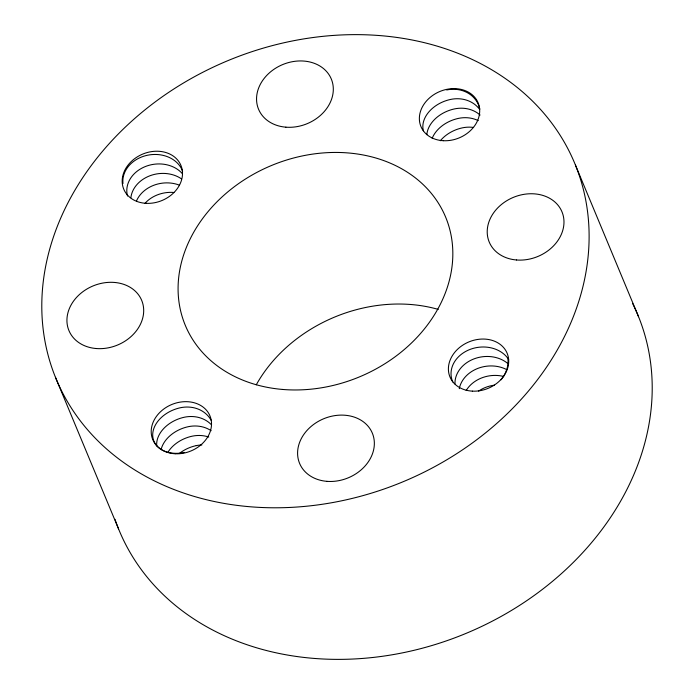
<?xml version="1.0" encoding="UTF-8"?>
<svg xmlns="http://www.w3.org/2000/svg" width="694" height="694" viewBox="0 0 694 694"><rect width="100%" height="100%" fill="white"/><g stroke="black" fill="none" stroke-linecap="round" stroke-linejoin="round"><path stroke-width="1.04" d="M575.456 165.129A280.818 228.048 -22.6 0 1 259.382 507.383A280.818 228.048 -22.6 0 1 111.517 141.108A280.818 228.048 -22.6 0 1 575.456 165.129L638.558 316.716M55.442 377.284L118.544 528.871M256.268 384.806A140.969 114.484 -22.6 0 1 438.27 309.403M632.685 303.651A280.818 228.048 -22.6 0 1 466.255 633.301A280.818 228.048 -22.6 0 1 114.978 519.277M426.836 134.653A30.605 22.104 -19.9 0 1 454.561 108.889A30.605 27.092 -26.6 0 1 480.083 115.031M478.244 120.626A30.605 27.092 -26.6 0 0 458.5 118.37A30.605 22.104 -19.9 0 0 432.18 138.306M479.606 109.348A30.605 27.092 -26.6 0 0 450.614 99.424A30.605 22.104 -19.9 0 0 423.366 130.802M446.676 89.951A30.605 27.092 -26.6 0 1 479.823 109.14M440.334 140.752A30.605 22.104 -19.9 0 1 462.447 127.835A30.605 27.092 -26.6 0 1 473.603 127.462M136.484 200.956A30.605 25.175 -8.4 0 1 179 185.003M122.977 183.511A30.605 25.175 -8.4 0 1 147.614 155.213A30.605 25.175 -8.4 0 1 182.609 171.262M182.479 173.804A30.605 25.175 -8.4 0 0 146.955 165.944A30.605 25.175 -8.4 0 0 126.924 192.984A30.605 24.012 -35.6 0 0 127.514 196.029M130.871 197.721A30.605 25.175 -8.4 0 1 150.008 175.738A30.605 25.175 -8.4 0 1 181.368 178.783M145.011 203.307A30.605 25.175 -8.4 0 1 173.864 192.472M161.112 449.53A30.605 22.104 -19.9 0 1 188.36 426.671A30.605 27.092 -26.6 0 1 211.141 430.696M184.24 452.505A30.605 22.104 -19.9 0 1 152.758 436.353A30.605 22.104 -19.9 0 1 180.475 407.725A30.605 27.092 -26.6 0 1 211.288 420.538M211.193 424.528A30.605 27.092 -26.6 0 0 184.422 417.207A30.605 22.104 -19.9 0 0 156.705 445.826M208.755 437.047A30.605 27.092 -26.6 0 0 192.307 436.153A30.605 22.104 -19.9 0 0 168.2 451.803M179.226 453.564A30.605 22.104 -19.9 0 1 196.246 445.617M196.255 445.626A30.605 27.092 -26.6 0 1 201.859 444.949M454.978 383.947A30.605 25.175 -8.4 0 1 474.236 358.798A30.605 25.175 -8.4 0 1 508.312 363.951M508.659 359.492A30.605 25.175 -8.4 0 0 473.004 348.431A30.605 25.175 -8.4 0 0 451.152 376.044A30.605 24.012 -35.6 0 0 452.774 381.96M459.289 388.675A30.605 25.175 -8.4 0 1 506.525 369.52M507.93 358.928A30.605 24.012 -35.6 0 1 501.077 379.792M466.177 390.514A30.605 25.175 -8.4 0 1 503.653 376.452M478.582 391.112A30.605 25.175 -8.4 0 1 494.397 385.17M282.406 389.429A140.969 114.484 -22.6 0 0 447.457 221.872A140.969 114.484 -22.6 0 0 216.493 202.31A140.969 114.484 -22.6 0 0 282.406 389.429M326.926 481.341A39.393 31.993 -22.6 0 0 372.799 434.349A39.393 31.993 -22.6 0 0 308.179 429.178A39.393 31.993 -22.6 0 0 326.926 481.341M516.553 259.981A39.393 31.993 -22.6 0 0 562.426 212.989A39.393 31.993 -22.6 0 0 497.806 207.818A39.393 31.993 -22.6 0 0 516.553 259.981M285.885 127.175A39.393 31.993 -22.6 0 0 331.758 80.183A39.393 31.993 -22.6 0 0 267.138 75.013A39.393 31.993 -22.6 0 0 285.885 127.175M96.266 348.535A39.393 31.993 -22.6 0 0 142.14 301.543A39.393 31.993 -22.6 0 0 77.52 296.373A39.393 31.993 -22.6 0 0 96.266 348.535M175.183 453.763A30.952 25.131 -22.6 0 0 210.022 416.036A30.952 25.131 -22.6 0 0 158.891 413.39A30.952 25.131 -22.6 0 0 175.183 453.763M146.165 203.333A30.952 25.131 -22.6 0 0 181.004 165.606A30.952 25.131 -22.6 0 0 129.865 162.96A30.952 25.131 -22.6 0 0 146.165 203.333M443.353 140.717A30.952 25.131 -22.6 0 0 478.192 102.99A30.952 25.131 -22.6 0 0 427.053 100.344A30.952 25.131 -22.6 0 0 443.353 140.717M472.371 391.138A30.952 25.131 -22.6 0 0 507.21 353.42A30.952 25.131 -22.6 0 0 456.079 350.774A30.952 25.131 -22.6 0 0 472.371 391.138"/></g></svg>
